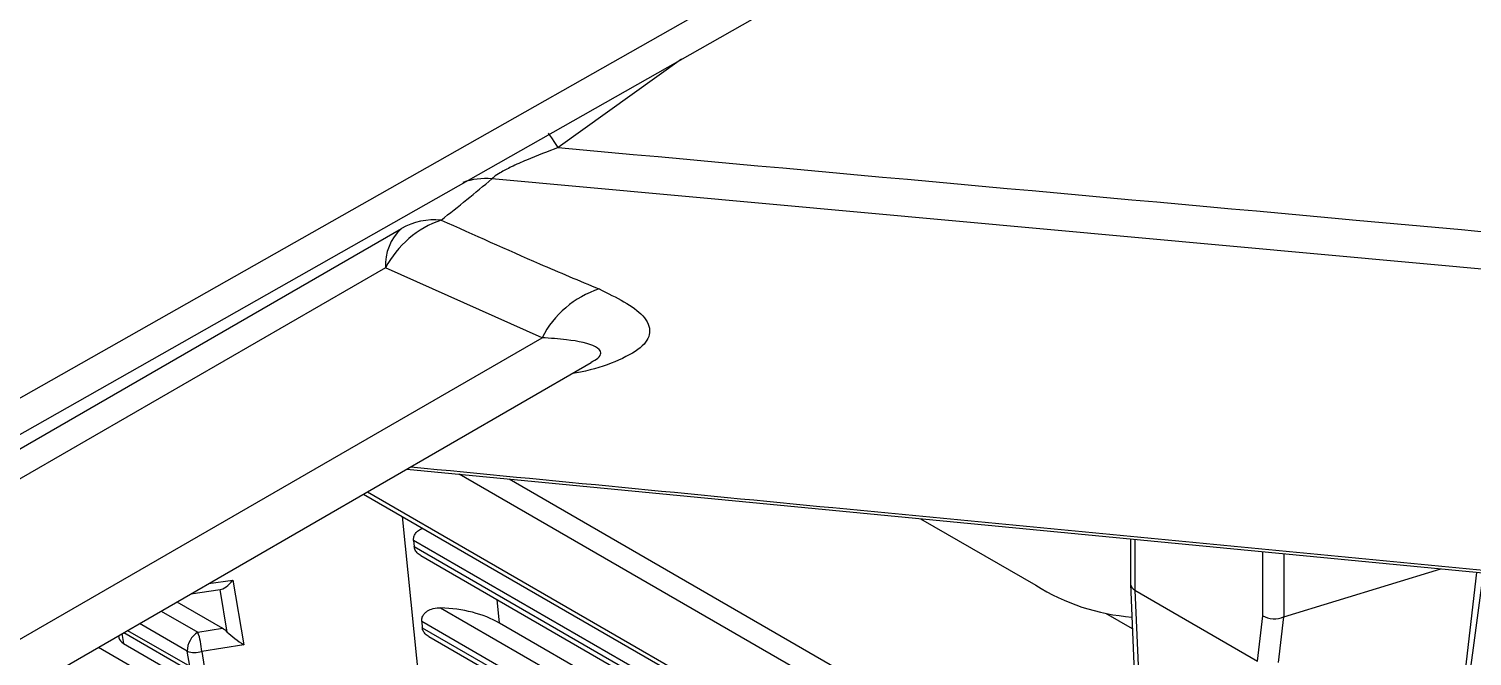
# Model space of a CAD drawing. Extents: x 16.7 to 113.1, y 4.5 to 84.5.
# Drawn here: x 80.621 to 81.578, y 62.788 to 63.203 of the extents above; entities that cross this region are included whole.
import ezdxf

# ---------------------------------------------------------------- set-up
doc = ezdxf.new("R2010")
doc.units = 0
doc.header["$MEASUREMENT"] = 0
doc.layers.add('OBJECT', color=7, linetype='CONTINUOUS')

msp = doc.modelspace()

# ---------------------------------------------------------------- linework, layer by layer
at = {"layer": 'OBJECT'}
for p, q in [((81.0534, 63.1831), (80.97176, 63.12446)), ((82.04137, 63.00216), (80.92775, 63.10385)), ((78.11598, 61.48226), (80.86773, 63.07081)), ((80.85724, 63.04488), (78.11598, 61.46239)), ((80.961, 62.99854), (80.85724, 63.04488)), ((78.11598, 61.35614), (80.961, 62.99854)), ((78.11598, 61.32081), (80.99363, 62.98204)), ((80.99368, 62.98207), (80.99381, 62.98215)), ((80.87136, 62.91146), (81.73294, 62.82835)), ((81.26694, 62.69973), (80.90596, 62.90812)), ((80.93925, 62.90491), (81.27339, 62.71202)), ((80.84268, 62.8949), (81.31791, 62.62056)), ((80.84525, 62.89639), (81.31585, 62.62472)), ((80.86832, 62.8801), (80.90562, 62.50781)), ((81.21177, 62.87862), (81.28822, 62.83449)), ((80.87582, 62.86424), (80.87623, 62.86013)), ((81.33621, 62.59846), (80.87582, 62.86424)), ((80.87623, 62.86013), (81.33749, 62.59385)), ((81.3511, 62.86518), (81.3511, 62.83538)), ((81.35403, 62.8649), (81.35403, 62.83122)), ((80.88054, 62.85426), (81.3404, 62.58879)), ((81.43873, 62.81431), (81.43873, 62.85673)), ((81.45268, 62.85538), (81.45268, 62.81369)), ((81.45268, 62.81369), (81.55683, 62.84534)), ((81.55661, 62.63166), (81.58055, 62.84305)), ((80.72818, 62.82881), (80.74758, 62.83163)), ((80.73988, 62.83556), (80.75603, 62.83791)), ((80.75231, 62.80352), (80.74753, 62.83163)), ((80.75603, 62.83791), (80.76332, 62.79509)), ((81.3511, 62.83523), (81.35455, 62.75508)), ((81.35403, 62.83122), (81.43533, 62.78429)), ((81.35403, 62.83122), (81.35403, 62.83122)), ((81.35403, 62.83122), (81.35748, 62.75101)), ((80.71889, 62.82344), (80.74904, 62.80604)), ((80.93272, 62.80945), (80.93115, 62.82504)), ((80.7085, 62.81744), (80.73275, 62.80344)), ((80.89372, 62.81954), (81.33579, 62.56433)), ((81.35237, 62.80568), (81.33475, 62.81585)), ((81.43533, 62.78429), (81.43873, 62.81431)), ((81.45249, 62.81361), (81.44906, 62.78332)), ((80.68251, 62.80244), (80.68345, 62.79597)), ((80.68368, 62.80311), (80.72951, 62.77666)), ((80.68624, 62.8046), (80.72745, 62.78081)), ((80.72575, 62.79081), (80.69405, 62.8091)), ((80.73275, 62.80344), (80.74904, 62.80604)), ((80.8812, 62.81051), (80.88161, 62.8064)), ((81.3343, 62.54894), (80.8812, 62.81051)), ((80.88161, 62.8064), (81.33394, 62.54528)), ((81.33694, 62.5761), (80.93272, 62.80945)), ((80.66699, 62.79348), (80.74179, 62.7503)), ((80.68031, 62.80117), (80.68053, 62.79961)), ((80.68345, 62.79597), (80.75808, 62.75289)), ((80.76332, 62.79509), (80.73535, 62.79063)), ((80.88592, 62.80053), (81.33363, 62.54207)), ((80.72745, 62.78081), (80.72575, 62.79081)), ((80.73535, 62.79063), (80.73705, 62.78063))]:
    msp.add_line(p, q, dxfattribs=at)
at = {"layer": 'OBJECT', "flags": 128}
for points in [[(79.08926, 62.09503), (79.2656, 62.19484), (79.97095, 62.59411), (82.43364, 63.98846)], [(79.06414, 62.05603), (79.70168, 62.41718), (82.37347, 63.93109)], [(80.97176, 63.12446), (80.96946, 63.12782), (80.96737, 63.13088), (80.96551, 63.13358), (80.9652, 63.13404)]]:
    msp.add_lwpolyline(points, dxfattribs=at)
at = {"layer": 'OBJECT'}
for centre, radius, start, end in [((80.32534, 63.80995), 0.92815, 307.79239, 310.46922), ((80.92405, 63.05594), 0.04805, 85.58504, 108.90925), ((80.88966, 63.04685), 0.03249, 132.47165, 183.47383), ((80.91585, 63.0138), 0.06634, 109.12324, 152.06552), ((80.89007, 63.03109), 0.04558, 84.90863, 119.35282), ((81.01896, 62.96891), 0.06509, 108.05946, 152.92474), ((81.36276, 62.95333), 0.14028, 237.90519, 265.61833), ((80.741, 62.79062), 0.01525, 122.74711, 179.28557), ((80.69616, 62.78934), 0.03921, 1.88443, 21.08562), ((80.73084, 62.80597), 0.016, 251.44669, 286.38837)]:
    msp.add_arc(centre, radius, start, end, dxfattribs=at)
for centre, major_axis, ratio, start_param, end_param in [((80.47214, 65.0907), (1.75663, 14.63831), 0.094069, 4.554901, 4.5695), ((80.75349, 62.8426), (0.00773, 0.01062), 0.37214, 3.482293, 4.536705), ((81.3611, 62.83552), (0.01, 0.00021), 0.593676, 3.128848, 3.914246), ((80.89034, 62.7845), (0.06019, 0.00006), 0.582929, 0.789077, 1.514008), ((81.4458, 62.8184), (0.00999, -0.00056), 0.611383, 3.961496, 5.479933), ((81.4458, 62.7513), (0.00722, 0.06242), 0.110772, 0.048143, 0.074323), ((80.74959, 62.79799), (-0.00685, 0.00862), 0.521027, 4.953975, 5.360236), ((80.76078, 62.79978), (0.01137, -0.00815), 0.177132, 4.007967, 5.062378), ((80.69057, 62.80011), (0.01007, 0.00002), 0.579269, 3.223988, 3.926203)]:
    msp.add_ellipse(centre, major_axis=major_axis, ratio=ratio, start_param=start_param, end_param=end_param, dxfattribs=at)
for points, knots in [([(80.97176, 63.12446), (80.96473, 63.12183), (80.95424, 63.11791), (80.94114, 63.11205), (80.93366, 63.10814), (80.92954, 63.10544), (80.92817, 63.10422), (80.92775, 63.10385)], [0, 0, 0, 0, 0.4377224, 0.6522262, 0.8216939, 0.9450991, 1, 1, 1, 1]), ([(80.97176, 63.12446), (81.14813, 63.10847), (81.5103, 63.07564), (81.87199, 63.04265), (82.05753, 63.02573)], [0, 0, 0, 0, 0.486991, 1, 1, 1, 1]), ([(80.89411, 63.07649), (80.91578, 63.06672), (80.95046, 63.05108), (80.9856, 63.03633), (80.99878, 63.0308)], [0, 0, 0, 0, 0.624898, 1, 1, 1, 1]), ([(80.99878, 63.0308), (81.01024, 63.02519), (81.02792, 63.01656), (81.0341, 63.00254), (81.02808, 62.99172), (81.0109, 62.98272), (80.9939, 62.97695), (80.98293, 62.97513), (80.98114, 62.97483)], [0, 0, 0, 0, 0.3391436, 0.522878, 0.6772816, 0.8324514, 0.972553, 1, 1, 1, 1]), ([(80.99352, 62.98222), (80.99517, 62.98318), (80.99908, 62.98546), (81.00067, 62.98924), (80.9959, 62.99407), (80.98084, 62.99707), (80.9665, 62.99813), (80.961, 62.99854)], [0, 0, 0, 0, 0.082873, 0.196236, 0.391578, 0.766364, 1, 1, 1, 1]), ([(80.87403, 62.913), (80.96727, 62.90397), (81.25612, 62.87601), (81.5453, 62.84833), (81.74112, 62.82959)], [0, 0, 0, 0, 0.322807, 1, 1, 1, 1]), ([(80.87582, 62.86424), (80.87583, 62.86504), (80.87584, 62.86664), (80.87704, 62.86893), (80.87903, 62.871), (80.88088, 62.87181), (80.88191, 62.87226)], [0, 0, 0, 0, 0.235756, 0.471524, 0.709149, 1, 1, 1, 1]), ([(80.88057, 62.85432), (80.88042, 62.85438), (80.87921, 62.85488), (80.87768, 62.85646), (80.87649, 62.85848), (80.87629, 62.85974), (80.87623, 62.86013)], [0, 0, 0, 0, 0.057141, 0.480726, 0.839293, 1, 1, 1, 1]), ([(80.8812, 62.81051), (80.88121, 62.81131), (80.88123, 62.81291), (80.88242, 62.81521), (80.88451, 62.81731), (80.88799, 62.81907), (80.89131, 62.81958), (80.89337, 62.81954), (80.89372, 62.81954)], [0, 0, 0, 0, 0.150342, 0.300692, 0.452227, 0.658971, 0.942854, 1, 1, 1, 1]), ([(80.88595, 62.80058), (80.8858, 62.80064), (80.88459, 62.80115), (80.88306, 62.80273), (80.88187, 62.80475), (80.88167, 62.80601), (80.88161, 62.8064)], [0, 0, 0, 0, 0.057141, 0.480726, 0.839294, 1, 1, 1, 1])]:
    msp.add_open_spline(points, degree=3, knots=knots, dxfattribs=at)

doc.saveas('drawing.dxf')
